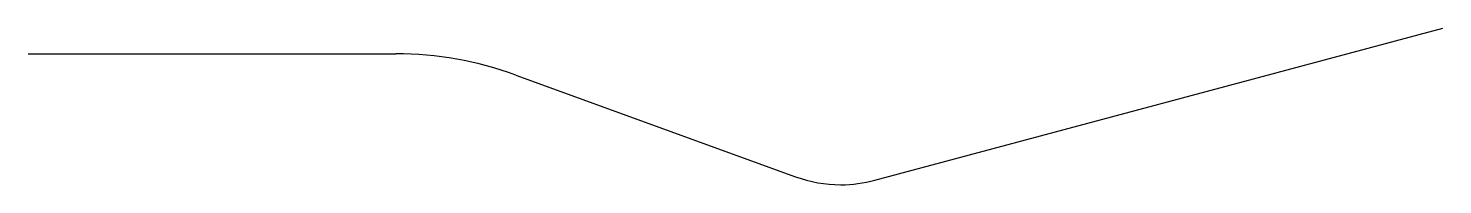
# Model space of a CAD drawing. Header units: metres. Extents: x 0 to 646, y 40 to 112.
import ezdxf

# ---------------------------------------------------------------- set-up
doc = ezdxf.new("R2010")
doc.units = ezdxf.units.M

msp = doc.modelspace()

# ---------------------------------------------------------------- linework, layer by layer
at = {"layer": 'Layer0', "color": 8, "linetype": 'CONTINUOUS'}
for p, q in [((386.61676, 42.255375), (645.884399, 111.725937)), ((0, 100), (167.867386, 100)), ((222.590607, 90.350822), (350.385559, 43.837265))]:
    msp.add_line(p, q, dxfattribs=at)
for centre, radius, start, end in [((167.867386, -60), 160, 70, 90), ((371.009705, 100.501671), 60.301006, 250, 270), ((371.009705, 100.501671), 60.301006, 270, 285)]:
    msp.add_arc(centre, radius, start, end, dxfattribs=at)

doc.saveas('drawing.dxf')
